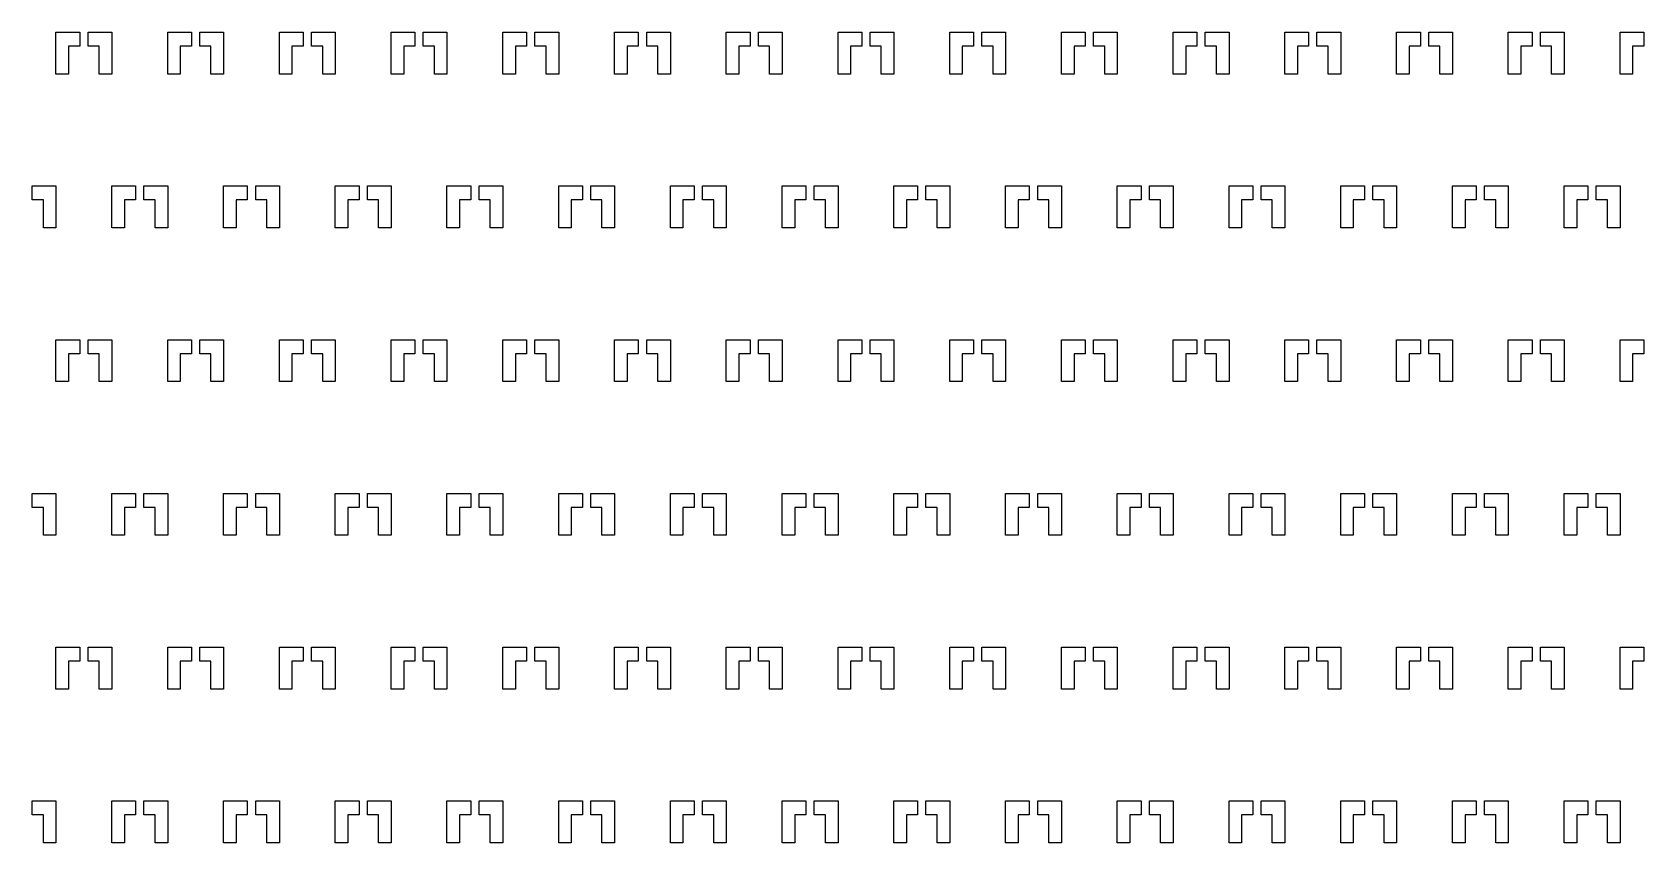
# Model space of a CAD drawing. Header units: millimetres. Extents: x 2102 to 86502, y 1818 to 64568.
# Drawn here: x 70055 to 70632, y 48628 to 48918 of the extents above; entities that cross this region are included whole.
import ezdxf

# ---------------------------------------------------------------- set-up
doc = ezdxf.new("R2010")
doc.units = ezdxf.units.MM
doc.layers.add('Layer-2', color=3, linetype='Continuous')

msp = doc.modelspace()

# ---------------------------------------------------------------- linework, layer by layer
at = {"layer": 'Layer-2'}
for p, q in [((70063.69, 48903.31), (70063.69, 48918.31)), ((70063.69, 48918.31), (70072.19, 48918.31)), ((70072.19, 48918.31), (70072.19, 48913.31)), ((70075.19, 48913.31), (70075.19, 48918.31)), ((70075.19, 48918.31), (70083.69, 48918.31)), ((70083.69, 48918.31), (70083.69, 48903.31)), ((70103.69, 48903.31), (70103.69, 48918.31)), ((70103.69, 48918.31), (70112.19, 48918.31)), ((70112.19, 48918.31), (70112.19, 48913.31)), ((70115.19, 48913.31), (70115.19, 48918.31)), ((70115.19, 48918.31), (70123.69, 48918.31)), ((70123.69, 48918.31), (70123.69, 48903.31)), ((70143.69, 48903.31), (70143.69, 48918.31)), ((70143.69, 48918.31), (70152.19, 48918.31)), ((70152.19, 48918.31), (70152.19, 48913.31)), ((70155.19, 48913.31), (70155.19, 48918.31)), ((70155.19, 48918.31), (70163.69, 48918.31)), ((70163.69, 48918.31), (70163.69, 48903.31)), ((70183.69, 48903.31), (70183.69, 48918.31)), ((70183.69, 48918.31), (70192.19, 48918.31)), ((70192.19, 48918.31), (70192.19, 48913.31)), ((70195.19, 48913.31), (70195.19, 48918.31)), ((70195.19, 48918.31), (70203.69, 48918.31)), ((70203.69, 48918.31), (70203.69, 48903.31)), ((70223.69, 48903.31), (70223.69, 48918.31)), ((70223.69, 48918.31), (70232.19, 48918.31)), ((70232.19, 48918.31), (70232.19, 48913.31)), ((70235.19, 48913.31), (70235.19, 48918.31)), ((70235.19, 48918.31), (70243.69, 48918.31)), ((70243.69, 48918.31), (70243.69, 48903.31)), ((70263.69, 48903.31), (70263.69, 48918.31)), ((70263.69, 48918.31), (70272.19, 48918.31)), ((70272.19, 48918.31), (70272.19, 48913.31)), ((70275.19, 48913.31), (70275.19, 48918.31)), ((70275.19, 48918.31), (70283.69, 48918.31)), ((70283.69, 48918.31), (70283.69, 48903.31)), ((70303.69, 48903.31), (70303.69, 48918.31)), ((70303.69, 48918.31), (70312.19, 48918.31)), ((70312.19, 48918.31), (70312.19, 48913.31)), ((70315.19, 48913.31), (70315.19, 48918.31)), ((70315.19, 48918.31), (70323.69, 48918.31)), ((70323.69, 48918.31), (70323.69, 48903.31)), ((70343.69, 48903.31), (70343.69, 48918.31)), ((70343.69, 48918.31), (70352.19, 48918.31)), ((70352.19, 48918.31), (70352.19, 48913.31)), ((70355.19, 48913.31), (70355.19, 48918.31)), ((70355.19, 48918.31), (70363.69, 48918.31)), ((70363.69, 48918.31), (70363.69, 48903.31)), ((70383.69, 48903.31), (70383.69, 48918.31)), ((70383.69, 48918.31), (70392.19, 48918.31)), ((70392.19, 48918.31), (70392.19, 48913.31)), ((70395.19, 48913.31), (70395.19, 48918.31)), ((70395.19, 48918.31), (70403.69, 48918.31)), ((70403.69, 48918.31), (70403.69, 48903.31)), ((70423.69, 48903.31), (70423.69, 48918.31)), ((70423.69, 48918.31), (70432.19, 48918.31)), ((70432.19, 48918.31), (70432.19, 48913.31)), ((70435.19, 48913.31), (70435.19, 48918.31)), ((70435.19, 48918.31), (70443.69, 48918.31)), ((70443.69, 48918.31), (70443.69, 48903.31)), ((70463.69, 48903.31), (70463.69, 48918.31)), ((70463.69, 48918.31), (70472.19, 48918.31)), ((70472.19, 48918.31), (70472.19, 48913.31)), ((70475.19, 48913.31), (70475.19, 48918.31)), ((70475.19, 48918.31), (70483.69, 48918.31)), ((70483.69, 48918.31), (70483.69, 48903.31)), ((70503.69, 48903.31), (70503.69, 48918.31)), ((70503.69, 48918.31), (70512.19, 48918.31)), ((70512.19, 48918.31), (70512.19, 48913.31)), ((70515.19, 48913.31), (70515.19, 48918.31)), ((70515.19, 48918.31), (70523.69, 48918.31)), ((70523.69, 48918.31), (70523.69, 48903.31)), ((70543.69, 48903.31), (70543.69, 48918.31)), ((70543.69, 48918.31), (70552.19, 48918.31)), ((70552.19, 48918.31), (70552.19, 48913.31)), ((70555.19, 48913.31), (70555.19, 48918.31)), ((70555.19, 48918.31), (70563.69, 48918.31)), ((70563.69, 48918.31), (70563.69, 48903.31)), ((70583.69, 48903.31), (70583.69, 48918.31)), ((70583.69, 48918.31), (70592.19, 48918.31)), ((70592.19, 48918.31), (70592.19, 48913.31)), ((70595.19, 48913.31), (70595.19, 48918.31)), ((70595.19, 48918.31), (70603.69, 48918.31)), ((70603.69, 48918.31), (70603.69, 48903.31)), ((70623.69, 48903.31), (70623.69, 48918.31)), ((70623.69, 48918.31), (70632.19, 48918.31)), ((70632.19, 48918.31), (70632.19, 48913.31)), ((70072.19, 48913.31), (70068.19, 48913.31)), ((70068.19, 48913.31), (70068.19, 48903.31)), ((70079.19, 48913.31), (70075.19, 48913.31)), ((70079.19, 48903.31), (70079.19, 48913.31)), ((70112.19, 48913.31), (70108.19, 48913.31)), ((70108.19, 48913.31), (70108.19, 48903.31)), ((70119.19, 48913.31), (70115.19, 48913.31)), ((70119.19, 48903.31), (70119.19, 48913.31)), ((70152.19, 48913.31), (70148.19, 48913.31)), ((70148.19, 48913.31), (70148.19, 48903.31)), ((70159.19, 48913.31), (70155.19, 48913.31)), ((70159.19, 48903.31), (70159.19, 48913.31)), ((70192.19, 48913.31), (70188.19, 48913.31)), ((70188.19, 48913.31), (70188.19, 48903.31)), ((70199.19, 48913.31), (70195.19, 48913.31)), ((70199.19, 48903.31), (70199.19, 48913.31)), ((70232.19, 48913.31), (70228.19, 48913.31)), ((70228.19, 48913.31), (70228.19, 48903.31)), ((70239.19, 48913.31), (70235.19, 48913.31)), ((70239.19, 48903.31), (70239.19, 48913.31)), ((70272.19, 48913.31), (70268.19, 48913.31)), ((70268.19, 48913.31), (70268.19, 48903.31)), ((70279.19, 48913.31), (70275.19, 48913.31)), ((70279.19, 48903.31), (70279.19, 48913.31)), ((70312.19, 48913.31), (70308.19, 48913.31)), ((70308.19, 48913.31), (70308.19, 48903.31)), ((70319.19, 48913.31), (70315.19, 48913.31)), ((70319.19, 48903.31), (70319.19, 48913.31)), ((70352.19, 48913.31), (70348.19, 48913.31)), ((70348.19, 48913.31), (70348.19, 48903.31)), ((70359.19, 48913.31), (70355.19, 48913.31)), ((70359.19, 48903.31), (70359.19, 48913.31)), ((70392.19, 48913.31), (70388.19, 48913.31)), ((70388.19, 48913.31), (70388.19, 48903.31)), ((70399.19, 48913.31), (70395.19, 48913.31)), ((70399.19, 48903.31), (70399.19, 48913.31)), ((70432.19, 48913.31), (70428.19, 48913.31)), ((70428.19, 48913.31), (70428.19, 48903.31)), ((70439.19, 48913.31), (70435.19, 48913.31)), ((70439.19, 48903.31), (70439.19, 48913.31)), ((70472.19, 48913.31), (70468.19, 48913.31)), ((70468.19, 48913.31), (70468.19, 48903.31)), ((70479.19, 48913.31), (70475.19, 48913.31)), ((70479.19, 48903.31), (70479.19, 48913.31)), ((70512.19, 48913.31), (70508.19, 48913.31)), ((70508.19, 48913.31), (70508.19, 48903.31)), ((70519.19, 48913.31), (70515.19, 48913.31)), ((70519.19, 48903.31), (70519.19, 48913.31)), ((70552.19, 48913.31), (70548.19, 48913.31)), ((70548.19, 48913.31), (70548.19, 48903.31)), ((70559.19, 48913.31), (70555.19, 48913.31)), ((70559.19, 48903.31), (70559.19, 48913.31)), ((70592.19, 48913.31), (70588.19, 48913.31)), ((70588.19, 48913.31), (70588.19, 48903.31)), ((70599.19, 48913.31), (70595.19, 48913.31)), ((70599.19, 48903.31), (70599.19, 48913.31)), ((70632.19, 48913.31), (70628.19, 48913.31)), ((70628.19, 48913.31), (70628.19, 48903.31)), ((70068.19, 48903.31), (70063.69, 48903.31)), ((70083.69, 48903.31), (70079.19, 48903.31)), ((70108.19, 48903.31), (70103.69, 48903.31)), ((70123.69, 48903.31), (70119.19, 48903.31)), ((70148.19, 48903.31), (70143.69, 48903.31)), ((70163.69, 48903.31), (70159.19, 48903.31)), ((70188.19, 48903.31), (70183.69, 48903.31)), ((70203.69, 48903.31), (70199.19, 48903.31)), ((70228.19, 48903.31), (70223.69, 48903.31)), ((70243.69, 48903.31), (70239.19, 48903.31)), ((70268.19, 48903.31), (70263.69, 48903.31)), ((70283.69, 48903.31), (70279.19, 48903.31)), ((70308.19, 48903.31), (70303.69, 48903.31)), ((70323.69, 48903.31), (70319.19, 48903.31)), ((70348.19, 48903.31), (70343.69, 48903.31)), ((70363.69, 48903.31), (70359.19, 48903.31)), ((70388.19, 48903.31), (70383.69, 48903.31)), ((70403.69, 48903.31), (70399.19, 48903.31)), ((70428.19, 48903.31), (70423.69, 48903.31)), ((70443.69, 48903.31), (70439.19, 48903.31)), ((70468.19, 48903.31), (70463.69, 48903.31)), ((70483.69, 48903.31), (70479.19, 48903.31)), ((70508.19, 48903.31), (70503.69, 48903.31)), ((70523.69, 48903.31), (70519.19, 48903.31)), ((70548.19, 48903.31), (70543.69, 48903.31)), ((70563.69, 48903.31), (70559.19, 48903.31)), ((70588.19, 48903.31), (70583.69, 48903.31)), ((70603.69, 48903.31), (70599.19, 48903.31)), ((70628.19, 48903.31), (70623.69, 48903.31)), ((70055.19, 48858.31), (70055.19, 48863.31)), ((70055.19, 48863.31), (70063.69, 48863.31)), ((70063.69, 48863.31), (70063.69, 48848.31)), ((70083.69, 48848.31), (70083.69, 48863.31)), ((70083.69, 48863.31), (70092.19, 48863.31)), ((70092.19, 48863.31), (70092.19, 48858.31)), ((70095.19, 48858.31), (70095.19, 48863.31)), ((70095.19, 48863.31), (70103.69, 48863.31)), ((70103.69, 48863.31), (70103.69, 48848.31)), ((70123.69, 48848.31), (70123.69, 48863.31)), ((70123.69, 48863.31), (70132.19, 48863.31)), ((70132.19, 48863.31), (70132.19, 48858.31)), ((70135.19, 48858.31), (70135.19, 48863.31)), ((70135.19, 48863.31), (70143.69, 48863.31)), ((70143.69, 48863.31), (70143.69, 48848.31)), ((70163.69, 48848.31), (70163.69, 48863.31)), ((70163.69, 48863.31), (70172.19, 48863.31)), ((70172.19, 48863.31), (70172.19, 48858.31)), ((70175.19, 48858.31), (70175.19, 48863.31)), ((70175.19, 48863.31), (70183.69, 48863.31)), ((70183.69, 48863.31), (70183.69, 48848.31)), ((70203.69, 48848.31), (70203.69, 48863.31)), ((70203.69, 48863.31), (70212.19, 48863.31)), ((70212.19, 48863.31), (70212.19, 48858.31)), ((70215.19, 48858.31), (70215.19, 48863.31)), ((70215.19, 48863.31), (70223.69, 48863.31)), ((70223.69, 48863.31), (70223.69, 48848.31)), ((70243.69, 48848.31), (70243.69, 48863.31)), ((70243.69, 48863.31), (70252.19, 48863.31)), ((70252.19, 48863.31), (70252.19, 48858.31)), ((70255.19, 48858.31), (70255.19, 48863.31)), ((70255.19, 48863.31), (70263.69, 48863.31)), ((70263.69, 48863.31), (70263.69, 48848.31)), ((70283.69, 48848.31), (70283.69, 48863.31)), ((70283.69, 48863.31), (70292.19, 48863.31)), ((70292.19, 48863.31), (70292.19, 48858.31)), ((70295.19, 48858.31), (70295.19, 48863.31)), ((70295.19, 48863.31), (70303.69, 48863.31)), ((70303.69, 48863.31), (70303.69, 48848.31)), ((70323.69, 48848.31), (70323.69, 48863.31)), ((70323.69, 48863.31), (70332.19, 48863.31)), ((70332.19, 48863.31), (70332.19, 48858.31)), ((70335.19, 48858.31), (70335.19, 48863.31)), ((70335.19, 48863.31), (70343.69, 48863.31)), ((70343.69, 48863.31), (70343.69, 48848.31)), ((70363.69, 48848.31), (70363.69, 48863.31)), ((70363.69, 48863.31), (70372.19, 48863.31)), ((70372.19, 48863.31), (70372.19, 48858.31)), ((70375.19, 48858.31), (70375.19, 48863.31)), ((70375.19, 48863.31), (70383.69, 48863.31)), ((70383.69, 48863.31), (70383.69, 48848.31)), ((70403.69, 48848.31), (70403.69, 48863.31)), ((70403.69, 48863.31), (70412.19, 48863.31)), ((70412.19, 48863.31), (70412.19, 48858.31)), ((70415.19, 48858.31), (70415.19, 48863.31)), ((70415.19, 48863.31), (70423.69, 48863.31)), ((70423.69, 48863.31), (70423.69, 48848.31)), ((70443.69, 48848.31), (70443.69, 48863.31)), ((70443.69, 48863.31), (70452.19, 48863.31)), ((70452.19, 48863.31), (70452.19, 48858.31)), ((70455.19, 48858.31), (70455.19, 48863.31)), ((70455.19, 48863.31), (70463.69, 48863.31)), ((70463.69, 48863.31), (70463.69, 48848.31)), ((70483.69, 48848.31), (70483.69, 48863.31)), ((70483.69, 48863.31), (70492.19, 48863.31)), ((70492.19, 48863.31), (70492.19, 48858.31)), ((70495.19, 48858.31), (70495.19, 48863.31)), ((70495.19, 48863.31), (70503.69, 48863.31)), ((70503.69, 48863.31), (70503.69, 48848.31)), ((70523.69, 48848.31), (70523.69, 48863.31)), ((70523.69, 48863.31), (70532.19, 48863.31)), ((70532.19, 48863.31), (70532.19, 48858.31)), ((70535.19, 48858.31), (70535.19, 48863.31)), ((70535.19, 48863.31), (70543.69, 48863.31)), ((70543.69, 48863.31), (70543.69, 48848.31)), ((70563.69, 48848.31), (70563.69, 48863.31)), ((70563.69, 48863.31), (70572.19, 48863.31)), ((70572.19, 48863.31), (70572.19, 48858.31)), ((70575.19, 48858.31), (70575.19, 48863.31)), ((70575.19, 48863.31), (70583.69, 48863.31)), ((70583.69, 48863.31), (70583.69, 48848.31)), ((70603.69, 48848.31), (70603.69, 48863.31)), ((70603.69, 48863.31), (70612.19, 48863.31)), ((70612.19, 48863.31), (70612.19, 48858.31)), ((70615.19, 48858.31), (70615.19, 48863.31)), ((70615.19, 48863.31), (70623.69, 48863.31)), ((70623.69, 48863.31), (70623.69, 48848.31)), ((70059.19, 48858.31), (70055.19, 48858.31)), ((70059.19, 48848.31), (70059.19, 48858.31)), ((70092.19, 48858.31), (70088.19, 48858.31)), ((70088.19, 48858.31), (70088.19, 48848.31)), ((70099.19, 48858.31), (70095.19, 48858.31)), ((70099.19, 48848.31), (70099.19, 48858.31)), ((70132.19, 48858.31), (70128.19, 48858.31)), ((70128.19, 48858.31), (70128.19, 48848.31)), ((70139.19, 48858.31), (70135.19, 48858.31)), ((70139.19, 48848.31), (70139.19, 48858.31)), ((70172.19, 48858.31), (70168.19, 48858.31)), ((70168.19, 48858.31), (70168.19, 48848.31)), ((70179.19, 48858.31), (70175.19, 48858.31)), ((70179.19, 48848.31), (70179.19, 48858.31)), ((70212.19, 48858.31), (70208.19, 48858.31)), ((70208.19, 48858.31), (70208.19, 48848.31)), ((70219.19, 48858.31), (70215.19, 48858.31)), ((70219.19, 48848.31), (70219.19, 48858.31)), ((70252.19, 48858.31), (70248.19, 48858.31)), ((70248.19, 48858.31), (70248.19, 48848.31)), ((70259.19, 48858.31), (70255.19, 48858.31)), ((70259.19, 48848.31), (70259.19, 48858.31)), ((70292.19, 48858.31), (70288.19, 48858.31)), ((70288.19, 48858.31), (70288.19, 48848.31)), ((70299.19, 48858.31), (70295.19, 48858.31)), ((70299.19, 48848.31), (70299.19, 48858.31)), ((70332.19, 48858.31), (70328.19, 48858.31)), ((70328.19, 48858.31), (70328.19, 48848.31)), ((70339.19, 48858.31), (70335.19, 48858.31)), ((70339.19, 48848.31), (70339.19, 48858.31)), ((70372.19, 48858.31), (70368.19, 48858.31)), ((70368.19, 48858.31), (70368.19, 48848.31)), ((70379.19, 48858.31), (70375.19, 48858.31)), ((70379.19, 48848.31), (70379.19, 48858.31)), ((70412.19, 48858.31), (70408.19, 48858.31)), ((70408.19, 48858.31), (70408.19, 48848.31)), ((70419.19, 48858.31), (70415.19, 48858.31)), ((70419.19, 48848.31), (70419.19, 48858.31)), ((70452.19, 48858.31), (70448.19, 48858.31)), ((70448.19, 48858.31), (70448.19, 48848.31)), ((70459.19, 48858.31), (70455.19, 48858.31)), ((70459.19, 48848.31), (70459.19, 48858.31)), ((70492.19, 48858.31), (70488.19, 48858.31)), ((70488.19, 48858.31), (70488.19, 48848.31)), ((70499.19, 48858.31), (70495.19, 48858.31)), ((70499.19, 48848.31), (70499.19, 48858.31)), ((70532.19, 48858.31), (70528.19, 48858.31)), ((70528.19, 48858.31), (70528.19, 48848.31)), ((70539.19, 48858.31), (70535.19, 48858.31)), ((70539.19, 48848.31), (70539.19, 48858.31)), ((70572.19, 48858.31), (70568.19, 48858.31)), ((70568.19, 48858.31), (70568.19, 48848.31)), ((70579.19, 48858.31), (70575.19, 48858.31)), ((70579.19, 48848.31), (70579.19, 48858.31)), ((70612.19, 48858.31), (70608.19, 48858.31)), ((70608.19, 48858.31), (70608.19, 48848.31)), ((70619.19, 48858.31), (70615.19, 48858.31)), ((70619.19, 48848.31), (70619.19, 48858.31)), ((70063.69, 48848.31), (70059.19, 48848.31)), ((70088.19, 48848.31), (70083.69, 48848.31)), ((70103.69, 48848.31), (70099.19, 48848.31)), ((70128.19, 48848.31), (70123.69, 48848.31)), ((70143.69, 48848.31), (70139.19, 48848.31)), ((70168.19, 48848.31), (70163.69, 48848.31)), ((70183.69, 48848.31), (70179.19, 48848.31)), ((70208.19, 48848.31), (70203.69, 48848.31)), ((70223.69, 48848.31), (70219.19, 48848.31)), ((70248.19, 48848.31), (70243.69, 48848.31)), ((70263.69, 48848.31), (70259.19, 48848.31)), ((70288.19, 48848.31), (70283.69, 48848.31)), ((70303.69, 48848.31), (70299.19, 48848.31)), ((70328.19, 48848.31), (70323.69, 48848.31)), ((70343.69, 48848.31), (70339.19, 48848.31)), ((70368.19, 48848.31), (70363.69, 48848.31)), ((70383.69, 48848.31), (70379.19, 48848.31)), ((70408.19, 48848.31), (70403.69, 48848.31)), ((70423.69, 48848.31), (70419.19, 48848.31)), ((70448.19, 48848.31), (70443.69, 48848.31)), ((70463.69, 48848.31), (70459.19, 48848.31)), ((70488.19, 48848.31), (70483.69, 48848.31)), ((70503.69, 48848.31), (70499.19, 48848.31)), ((70528.19, 48848.31), (70523.69, 48848.31)), ((70543.69, 48848.31), (70539.19, 48848.31)), ((70568.19, 48848.31), (70563.69, 48848.31)), ((70583.69, 48848.31), (70579.19, 48848.31)), ((70608.19, 48848.31), (70603.69, 48848.31)), ((70623.69, 48848.31), (70619.19, 48848.31)), ((70063.69, 48793.31), (70063.69, 48808.31)), ((70063.69, 48808.31), (70072.19, 48808.31)), ((70072.19, 48803.31), (70068.19, 48803.31)), ((70068.19, 48803.31), (70068.19, 48793.31)), ((70072.19, 48808.31), (70072.19, 48803.31)), ((70075.19, 48803.31), (70075.19, 48808.31)), ((70075.19, 48808.31), (70083.69, 48808.31)), ((70079.19, 48803.31), (70075.19, 48803.31)), ((70079.19, 48793.31), (70079.19, 48803.31)), ((70083.69, 48808.31), (70083.69, 48793.31)), ((70103.69, 48793.31), (70103.69, 48808.31)), ((70103.69, 48808.31), (70112.19, 48808.31)), ((70112.19, 48803.31), (70108.19, 48803.31)), ((70108.19, 48803.31), (70108.19, 48793.31)), ((70112.19, 48808.31), (70112.19, 48803.31)), ((70115.19, 48803.31), (70115.19, 48808.31)), ((70115.19, 48808.31), (70123.69, 48808.31)), ((70119.19, 48803.31), (70115.19, 48803.31)), ((70119.19, 48793.31), (70119.19, 48803.31)), ((70123.69, 48808.31), (70123.69, 48793.31)), ((70143.69, 48793.31), (70143.69, 48808.31)), ((70143.69, 48808.31), (70152.19, 48808.31)), ((70152.19, 48803.31), (70148.19, 48803.31)), ((70148.19, 48803.31), (70148.19, 48793.31)), ((70152.19, 48808.31), (70152.19, 48803.31)), ((70155.19, 48803.31), (70155.19, 48808.31)), ((70155.19, 48808.31), (70163.69, 48808.31)), ((70159.19, 48803.31), (70155.19, 48803.31)), ((70159.19, 48793.31), (70159.19, 48803.31)), ((70163.69, 48808.31), (70163.69, 48793.31)), ((70183.69, 48793.31), (70183.69, 48808.31)), ((70183.69, 48808.31), (70192.19, 48808.31)), ((70192.19, 48803.31), (70188.19, 48803.31)), ((70188.19, 48803.31), (70188.19, 48793.31)), ((70192.19, 48808.31), (70192.19, 48803.31)), ((70195.19, 48803.31), (70195.19, 48808.31)), ((70195.19, 48808.31), (70203.69, 48808.31)), ((70199.19, 48803.31), (70195.19, 48803.31)), ((70199.19, 48793.31), (70199.19, 48803.31)), ((70203.69, 48808.31), (70203.69, 48793.31)), ((70223.69, 48793.31), (70223.69, 48808.31)), ((70223.69, 48808.31), (70232.19, 48808.31)), ((70232.19, 48803.31), (70228.19, 48803.31)), ((70228.19, 48803.31), (70228.19, 48793.31)), ((70232.19, 48808.31), (70232.19, 48803.31)), ((70235.19, 48803.31), (70235.19, 48808.31)), ((70235.19, 48808.31), (70243.69, 48808.31)), ((70239.19, 48803.31), (70235.19, 48803.31)), ((70239.19, 48793.31), (70239.19, 48803.31)), ((70243.69, 48808.31), (70243.69, 48793.31)), ((70263.69, 48793.31), (70263.69, 48808.31)), ((70263.69, 48808.31), (70272.19, 48808.31)), ((70272.19, 48803.31), (70268.19, 48803.31)), ((70268.19, 48803.31), (70268.19, 48793.31)), ((70272.19, 48808.31), (70272.19, 48803.31)), ((70275.19, 48803.31), (70275.19, 48808.31)), ((70275.19, 48808.31), (70283.69, 48808.31)), ((70279.19, 48803.31), (70275.19, 48803.31)), ((70279.19, 48793.31), (70279.19, 48803.31)), ((70283.69, 48808.31), (70283.69, 48793.31)), ((70303.69, 48793.31), (70303.69, 48808.31)), ((70303.69, 48808.31), (70312.19, 48808.31)), ((70312.19, 48803.31), (70308.19, 48803.31)), ((70308.19, 48803.31), (70308.19, 48793.31)), ((70312.19, 48808.31), (70312.19, 48803.31)), ((70315.19, 48803.31), (70315.19, 48808.31)), ((70315.19, 48808.31), (70323.69, 48808.31)), ((70319.19, 48803.31), (70315.19, 48803.31)), ((70319.19, 48793.31), (70319.19, 48803.31)), ((70323.69, 48808.31), (70323.69, 48793.31)), ((70343.69, 48793.31), (70343.69, 48808.31)), ((70343.69, 48808.31), (70352.19, 48808.31)), ((70352.19, 48803.31), (70348.19, 48803.31)), ((70348.19, 48803.31), (70348.19, 48793.31)), ((70352.19, 48808.31), (70352.19, 48803.31)), ((70355.19, 48803.31), (70355.19, 48808.31)), ((70355.19, 48808.31), (70363.69, 48808.31)), ((70359.19, 48803.31), (70355.19, 48803.31)), ((70359.19, 48793.31), (70359.19, 48803.31)), ((70363.69, 48808.31), (70363.69, 48793.31)), ((70383.69, 48793.31), (70383.69, 48808.31)), ((70383.69, 48808.31), (70392.19, 48808.31)), ((70392.19, 48803.31), (70388.19, 48803.31)), ((70388.19, 48803.31), (70388.19, 48793.31)), ((70392.19, 48808.31), (70392.19, 48803.31)), ((70395.19, 48803.31), (70395.19, 48808.31)), ((70395.19, 48808.31), (70403.69, 48808.31)), ((70399.19, 48803.31), (70395.19, 48803.31)), ((70399.19, 48793.31), (70399.19, 48803.31)), ((70403.69, 48808.31), (70403.69, 48793.31)), ((70423.69, 48793.31), (70423.69, 48808.31)), ((70423.69, 48808.31), (70432.19, 48808.31)), ((70432.19, 48803.31), (70428.19, 48803.31)), ((70428.19, 48803.31), (70428.19, 48793.31)), ((70432.19, 48808.31), (70432.19, 48803.31)), ((70435.19, 48803.31), (70435.19, 48808.31)), ((70435.19, 48808.31), (70443.69, 48808.31)), ((70439.19, 48803.31), (70435.19, 48803.31)), ((70439.19, 48793.31), (70439.19, 48803.31)), ((70443.69, 48808.31), (70443.69, 48793.31)), ((70463.69, 48793.31), (70463.69, 48808.31)), ((70463.69, 48808.31), (70472.19, 48808.31)), ((70472.19, 48803.31), (70468.19, 48803.31)), ((70468.19, 48803.31), (70468.19, 48793.31)), ((70472.19, 48808.31), (70472.19, 48803.31)), ((70475.19, 48803.31), (70475.19, 48808.31)), ((70475.19, 48808.31), (70483.69, 48808.31)), ((70479.19, 48803.31), (70475.19, 48803.31)), ((70479.19, 48793.31), (70479.19, 48803.31)), ((70483.69, 48808.31), (70483.69, 48793.31)), ((70503.69, 48793.31), (70503.69, 48808.31)), ((70503.69, 48808.31), (70512.19, 48808.31)), ((70512.19, 48803.31), (70508.19, 48803.31)), ((70508.19, 48803.31), (70508.19, 48793.31)), ((70512.19, 48808.31), (70512.19, 48803.31)), ((70515.19, 48803.31), (70515.19, 48808.31)), ((70515.19, 48808.31), (70523.69, 48808.31)), ((70519.19, 48803.31), (70515.19, 48803.31)), ((70519.19, 48793.31), (70519.19, 48803.31)), ((70523.69, 48808.31), (70523.69, 48793.31)), ((70543.69, 48793.31), (70543.69, 48808.31)), ((70543.69, 48808.31), (70552.19, 48808.31)), ((70552.19, 48803.31), (70548.19, 48803.31)), ((70548.19, 48803.31), (70548.19, 48793.31)), ((70552.19, 48808.31), (70552.19, 48803.31)), ((70555.19, 48803.31), (70555.19, 48808.31)), ((70555.19, 48808.31), (70563.69, 48808.31)), ((70559.19, 48803.31), (70555.19, 48803.31)), ((70559.19, 48793.31), (70559.19, 48803.31)), ((70563.69, 48808.31), (70563.69, 48793.31)), ((70583.69, 48793.31), (70583.69, 48808.31)), ((70583.69, 48808.31), (70592.19, 48808.31)), ((70592.19, 48803.31), (70588.19, 48803.31)), ((70588.19, 48803.31), (70588.19, 48793.31)), ((70592.19, 48808.31), (70592.19, 48803.31)), ((70595.19, 48803.31), (70595.19, 48808.31)), ((70595.19, 48808.31), (70603.69, 48808.31)), ((70599.19, 48803.31), (70595.19, 48803.31)), ((70599.19, 48793.31), (70599.19, 48803.31)), ((70603.69, 48808.31), (70603.69, 48793.31)), ((70623.69, 48793.31), (70623.69, 48808.31)), ((70623.69, 48808.31), (70632.19, 48808.31)), ((70632.19, 48803.31), (70628.19, 48803.31)), ((70628.19, 48803.31), (70628.19, 48793.31)), ((70632.19, 48808.31), (70632.19, 48803.31)), ((70068.19, 48793.31), (70063.69, 48793.31)), ((70083.69, 48793.31), (70079.19, 48793.31)), ((70108.19, 48793.31), (70103.69, 48793.31)), ((70123.69, 48793.31), (70119.19, 48793.31)), ((70148.19, 48793.31), (70143.69, 48793.31)), ((70163.69, 48793.31), (70159.19, 48793.31)), ((70188.19, 48793.31), (70183.69, 48793.31)), ((70203.69, 48793.31), (70199.19, 48793.31)), ((70228.19, 48793.31), (70223.69, 48793.31)), ((70243.69, 48793.31), (70239.19, 48793.31)), ((70268.19, 48793.31), (70263.69, 48793.31)), ((70283.69, 48793.31), (70279.19, 48793.31)), ((70308.19, 48793.31), (70303.69, 48793.31)), ((70323.69, 48793.31), (70319.19, 48793.31)), ((70348.19, 48793.31), (70343.69, 48793.31)), ((70363.69, 48793.31), (70359.19, 48793.31)), ((70388.19, 48793.31), (70383.69, 48793.31)), ((70403.69, 48793.31), (70399.19, 48793.31)), ((70428.19, 48793.31), (70423.69, 48793.31)), ((70443.69, 48793.31), (70439.19, 48793.31)), ((70468.19, 48793.31), (70463.69, 48793.31)), ((70483.69, 48793.31), (70479.19, 48793.31)), ((70508.19, 48793.31), (70503.69, 48793.31)), ((70523.69, 48793.31), (70519.19, 48793.31)), ((70548.19, 48793.31), (70543.69, 48793.31)), ((70563.69, 48793.31), (70559.19, 48793.31)), ((70588.19, 48793.31), (70583.69, 48793.31)), ((70603.69, 48793.31), (70599.19, 48793.31)), ((70628.19, 48793.31), (70623.69, 48793.31)), ((70055.19, 48748.31), (70055.19, 48753.31)), ((70055.19, 48753.31), (70063.69, 48753.31)), ((70063.69, 48753.31), (70063.69, 48738.31)), ((70083.69, 48738.31), (70083.69, 48753.31)), ((70083.69, 48753.31), (70092.19, 48753.31)), ((70092.19, 48753.31), (70092.19, 48748.31)), ((70095.19, 48748.31), (70095.19, 48753.31)), ((70095.19, 48753.31), (70103.69, 48753.31)), ((70103.69, 48753.31), (70103.69, 48738.31)), ((70123.69, 48738.31), (70123.69, 48753.31)), ((70123.69, 48753.31), (70132.19, 48753.31)), ((70132.19, 48753.31), (70132.19, 48748.31)), ((70135.19, 48748.31), (70135.19, 48753.31)), ((70135.19, 48753.31), (70143.69, 48753.31)), ((70143.69, 48753.31), (70143.69, 48738.31)), ((70163.69, 48738.31), (70163.69, 48753.31)), ((70163.69, 48753.31), (70172.19, 48753.31)), ((70172.19, 48753.31), (70172.19, 48748.31)), ((70175.19, 48748.31), (70175.19, 48753.31)), ((70175.19, 48753.31), (70183.69, 48753.31)), ((70183.69, 48753.31), (70183.69, 48738.31)), ((70203.69, 48738.31), (70203.69, 48753.31)), ((70203.69, 48753.31), (70212.19, 48753.31)), ((70212.19, 48753.31), (70212.19, 48748.31)), ((70215.19, 48748.31), (70215.19, 48753.31)), ((70215.19, 48753.31), (70223.69, 48753.31)), ((70223.69, 48753.31), (70223.69, 48738.31)), ((70243.69, 48738.31), (70243.69, 48753.31)), ((70243.69, 48753.31), (70252.19, 48753.31)), ((70252.19, 48753.31), (70252.19, 48748.31)), ((70255.19, 48748.31), (70255.19, 48753.31)), ((70255.19, 48753.31), (70263.69, 48753.31)), ((70263.69, 48753.31), (70263.69, 48738.31)), ((70283.69, 48738.31), (70283.69, 48753.31)), ((70283.69, 48753.31), (70292.19, 48753.31)), ((70292.19, 48753.31), (70292.19, 48748.31)), ((70295.19, 48748.31), (70295.19, 48753.31)), ((70295.19, 48753.31), (70303.69, 48753.31)), ((70303.69, 48753.31), (70303.69, 48738.31)), ((70323.69, 48738.31), (70323.69, 48753.31)), ((70323.69, 48753.31), (70332.19, 48753.31)), ((70332.19, 48753.31), (70332.19, 48748.31)), ((70335.19, 48748.31), (70335.19, 48753.31)), ((70335.19, 48753.31), (70343.69, 48753.31)), ((70343.69, 48753.31), (70343.69, 48738.31)), ((70363.69, 48738.31), (70363.69, 48753.31)), ((70363.69, 48753.31), (70372.19, 48753.31)), ((70372.19, 48753.31), (70372.19, 48748.31)), ((70375.19, 48748.31), (70375.19, 48753.31)), ((70375.19, 48753.31), (70383.69, 48753.31)), ((70383.69, 48753.31), (70383.69, 48738.31)), ((70403.69, 48738.31), (70403.69, 48753.31)), ((70403.69, 48753.31), (70412.19, 48753.31)), ((70412.19, 48753.31), (70412.19, 48748.31)), ((70415.19, 48748.31), (70415.19, 48753.31)), ((70415.19, 48753.31), (70423.69, 48753.31)), ((70423.69, 48753.31), (70423.69, 48738.31)), ((70443.69, 48738.31), (70443.69, 48753.31)), ((70443.69, 48753.31), (70452.19, 48753.31)), ((70452.19, 48753.31), (70452.19, 48748.31)), ((70455.19, 48748.31), (70455.19, 48753.31)), ((70455.19, 48753.31), (70463.69, 48753.31)), ((70463.69, 48753.31), (70463.69, 48738.31)), ((70483.69, 48738.31), (70483.69, 48753.31)), ((70483.69, 48753.31), (70492.19, 48753.31)), ((70492.19, 48753.31), (70492.19, 48748.31)), ((70495.19, 48748.31), (70495.19, 48753.31)), ((70495.19, 48753.31), (70503.69, 48753.31)), ((70503.69, 48753.31), (70503.69, 48738.31)), ((70523.69, 48738.31), (70523.69, 48753.31)), ((70523.69, 48753.31), (70532.19, 48753.31)), ((70532.19, 48753.31), (70532.19, 48748.31)), ((70535.19, 48748.31), (70535.19, 48753.31)), ((70535.19, 48753.31), (70543.69, 48753.31)), ((70543.69, 48753.31), (70543.69, 48738.31)), ((70563.69, 48738.31), (70563.69, 48753.31)), ((70563.69, 48753.31), (70572.19, 48753.31)), ((70572.19, 48753.31), (70572.19, 48748.31)), ((70575.19, 48748.31), (70575.19, 48753.31)), ((70575.19, 48753.31), (70583.69, 48753.31)), ((70583.69, 48753.31), (70583.69, 48738.31)), ((70603.69, 48738.31), (70603.69, 48753.31)), ((70603.69, 48753.31), (70612.19, 48753.31)), ((70612.19, 48753.31), (70612.19, 48748.31)), ((70615.19, 48748.31), (70615.19, 48753.31)), ((70615.19, 48753.31), (70623.69, 48753.31)), ((70623.69, 48753.31), (70623.69, 48738.31)), ((70059.19, 48748.31), (70055.19, 48748.31)), ((70059.19, 48738.31), (70059.19, 48748.31)), ((70092.19, 48748.31), (70088.19, 48748.31)), ((70088.19, 48748.31), (70088.19, 48738.31)), ((70099.19, 48748.31), (70095.19, 48748.31)), ((70099.19, 48738.31), (70099.19, 48748.31)), ((70132.19, 48748.31), (70128.19, 48748.31)), ((70128.19, 48748.31), (70128.19, 48738.31)), ((70139.19, 48748.31), (70135.19, 48748.31)), ((70139.19, 48738.31), (70139.19, 48748.31)), ((70172.19, 48748.31), (70168.19, 48748.31)), ((70168.19, 48748.31), (70168.19, 48738.31)), ((70179.19, 48748.31), (70175.19, 48748.31)), ((70179.19, 48738.31), (70179.19, 48748.31)), ((70212.19, 48748.31), (70208.19, 48748.31)), ((70208.19, 48748.31), (70208.19, 48738.31)), ((70219.19, 48748.31), (70215.19, 48748.31)), ((70219.19, 48738.31), (70219.19, 48748.31)), ((70252.19, 48748.31), (70248.19, 48748.31)), ((70248.19, 48748.31), (70248.19, 48738.31)), ((70259.19, 48748.31), (70255.19, 48748.31)), ((70259.19, 48738.31), (70259.19, 48748.31)), ((70292.19, 48748.31), (70288.19, 48748.31)), ((70288.19, 48748.31), (70288.19, 48738.31)), ((70299.19, 48748.31), (70295.19, 48748.31)), ((70299.19, 48738.31), (70299.19, 48748.31)), ((70332.19, 48748.31), (70328.19, 48748.31)), ((70328.19, 48748.31), (70328.19, 48738.31)), ((70339.19, 48748.31), (70335.19, 48748.31)), ((70339.19, 48738.31), (70339.19, 48748.31)), ((70372.19, 48748.31), (70368.19, 48748.31)), ((70368.19, 48748.31), (70368.19, 48738.31)), ((70379.19, 48748.31), (70375.19, 48748.31)), ((70379.19, 48738.31), (70379.19, 48748.31)), ((70412.19, 48748.31), (70408.19, 48748.31)), ((70408.19, 48748.31), (70408.19, 48738.31)), ((70419.19, 48748.31), (70415.19, 48748.31)), ((70419.19, 48738.31), (70419.19, 48748.31)), ((70452.19, 48748.31), (70448.19, 48748.31)), ((70448.19, 48748.31), (70448.19, 48738.31)), ((70459.19, 48748.31), (70455.19, 48748.31)), ((70459.19, 48738.31), (70459.19, 48748.31)), ((70492.19, 48748.31), (70488.19, 48748.31)), ((70488.19, 48748.31), (70488.19, 48738.31)), ((70499.19, 48748.31), (70495.19, 48748.31)), ((70499.19, 48738.31), (70499.19, 48748.31)), ((70532.19, 48748.31), (70528.19, 48748.31)), ((70528.19, 48748.31), (70528.19, 48738.31)), ((70539.19, 48748.31), (70535.19, 48748.31)), ((70539.19, 48738.31), (70539.19, 48748.31)), ((70572.19, 48748.31), (70568.19, 48748.31)), ((70568.19, 48748.31), (70568.19, 48738.31)), ((70579.19, 48748.31), (70575.19, 48748.31)), ((70579.19, 48738.31), (70579.19, 48748.31)), ((70612.19, 48748.31), (70608.19, 48748.31)), ((70608.19, 48748.31), (70608.19, 48738.31)), ((70619.19, 48748.31), (70615.19, 48748.31)), ((70619.19, 48738.31), (70619.19, 48748.31)), ((70063.69, 48738.31), (70059.19, 48738.31)), ((70088.19, 48738.31), (70083.69, 48738.31)), ((70103.69, 48738.31), (70099.19, 48738.31)), ((70128.19, 48738.31), (70123.69, 48738.31)), ((70143.69, 48738.31), (70139.19, 48738.31)), ((70168.19, 48738.31), (70163.69, 48738.31)), ((70183.69, 48738.31), (70179.19, 48738.31)), ((70208.19, 48738.31), (70203.69, 48738.31)), ((70223.69, 48738.31), (70219.19, 48738.31)), ((70248.19, 48738.31), (70243.69, 48738.31)), ((70263.69, 48738.31), (70259.19, 48738.31)), ((70288.19, 48738.31), (70283.69, 48738.31)), ((70303.69, 48738.31), (70299.19, 48738.31)), ((70328.19, 48738.31), (70323.69, 48738.31)), ((70343.69, 48738.31), (70339.19, 48738.31)), ((70368.19, 48738.31), (70363.69, 48738.31)), ((70383.69, 48738.31), (70379.19, 48738.31)), ((70408.19, 48738.31), (70403.69, 48738.31)), ((70423.69, 48738.31), (70419.19, 48738.31)), ((70448.19, 48738.31), (70443.69, 48738.31)), ((70463.69, 48738.31), (70459.19, 48738.31)), ((70488.19, 48738.31), (70483.69, 48738.31)), ((70503.69, 48738.31), (70499.19, 48738.31)), ((70528.19, 48738.31), (70523.69, 48738.31)), ((70543.69, 48738.31), (70539.19, 48738.31)), ((70568.19, 48738.31), (70563.69, 48738.31)), ((70583.69, 48738.31), (70579.19, 48738.31)), ((70608.19, 48738.31), (70603.69, 48738.31)), ((70623.69, 48738.31), (70619.19, 48738.31)), ((70063.69, 48683.31), (70063.69, 48698.31)), ((70063.69, 48698.31), (70072.19, 48698.31)), ((70072.19, 48693.31), (70068.19, 48693.31)), ((70068.19, 48693.31), (70068.19, 48683.31)), ((70072.19, 48698.31), (70072.19, 48693.31)), ((70075.19, 48693.31), (70075.19, 48698.31)), ((70075.19, 48698.31), (70083.69, 48698.31)), ((70079.19, 48693.31), (70075.19, 48693.31)), ((70079.19, 48683.31), (70079.19, 48693.31)), ((70083.69, 48698.31), (70083.69, 48683.31)), ((70103.69, 48683.31), (70103.69, 48698.31)), ((70103.69, 48698.31), (70112.19, 48698.31)), ((70112.19, 48693.31), (70108.19, 48693.31)), ((70108.19, 48693.31), (70108.19, 48683.31)), ((70112.19, 48698.31), (70112.19, 48693.31)), ((70115.19, 48693.31), (70115.19, 48698.31)), ((70115.19, 48698.31), (70123.69, 48698.31)), ((70119.19, 48693.31), (70115.19, 48693.31)), ((70119.19, 48683.31), (70119.19, 48693.31)), ((70123.69, 48698.31), (70123.69, 48683.31)), ((70143.69, 48683.31), (70143.69, 48698.31)), ((70143.69, 48698.31), (70152.19, 48698.31)), ((70152.19, 48693.31), (70148.19, 48693.31)), ((70148.19, 48693.31), (70148.19, 48683.31)), ((70152.19, 48698.31), (70152.19, 48693.31)), ((70155.19, 48693.31), (70155.19, 48698.31)), ((70155.19, 48698.31), (70163.69, 48698.31)), ((70159.19, 48693.31), (70155.19, 48693.31)), ((70159.19, 48683.31), (70159.19, 48693.31)), ((70163.69, 48698.31), (70163.69, 48683.31)), ((70183.69, 48683.31), (70183.69, 48698.31)), ((70183.69, 48698.31), (70192.19, 48698.31)), ((70192.19, 48693.31), (70188.19, 48693.31)), ((70188.19, 48693.31), (70188.19, 48683.31)), ((70192.19, 48698.31), (70192.19, 48693.31)), ((70195.19, 48693.31), (70195.19, 48698.31)), ((70195.19, 48698.31), (70203.69, 48698.31)), ((70199.19, 48693.31), (70195.19, 48693.31)), ((70199.19, 48683.31), (70199.19, 48693.31)), ((70203.69, 48698.31), (70203.69, 48683.31)), ((70223.69, 48683.31), (70223.69, 48698.31)), ((70223.69, 48698.31), (70232.19, 48698.31)), ((70232.19, 48693.31), (70228.19, 48693.31)), ((70228.19, 48693.31), (70228.19, 48683.31)), ((70232.19, 48698.31), (70232.19, 48693.31)), ((70235.19, 48693.31), (70235.19, 48698.31)), ((70235.19, 48698.31), (70243.69, 48698.31)), ((70239.19, 48693.31), (70235.19, 48693.31)), ((70239.19, 48683.31), (70239.19, 48693.31)), ((70243.69, 48698.31), (70243.69, 48683.31)), ((70263.69, 48683.31), (70263.69, 48698.31)), ((70263.69, 48698.31), (70272.19, 48698.31)), ((70272.19, 48693.31), (70268.19, 48693.31)), ((70268.19, 48693.31), (70268.19, 48683.31)), ((70272.19, 48698.31), (70272.19, 48693.31)), ((70275.19, 48693.31), (70275.19, 48698.31)), ((70275.19, 48698.31), (70283.69, 48698.31)), ((70279.19, 48693.31), (70275.19, 48693.31)), ((70279.19, 48683.31), (70279.19, 48693.31)), ((70283.69, 48698.31), (70283.69, 48683.31)), ((70303.69, 48683.31), (70303.69, 48698.31)), ((70303.69, 48698.31), (70312.19, 48698.31)), ((70312.19, 48693.31), (70308.19, 48693.31)), ((70308.19, 48693.31), (70308.19, 48683.31)), ((70312.19, 48698.31), (70312.19, 48693.31)), ((70315.19, 48693.31), (70315.19, 48698.31)), ((70315.19, 48698.31), (70323.69, 48698.31)), ((70319.19, 48693.31), (70315.19, 48693.31)), ((70319.19, 48683.31), (70319.19, 48693.31)), ((70323.69, 48698.31), (70323.69, 48683.31)), ((70343.69, 48683.31), (70343.69, 48698.31)), ((70343.69, 48698.31), (70352.19, 48698.31)), ((70352.19, 48693.31), (70348.19, 48693.31)), ((70348.19, 48693.31), (70348.19, 48683.31)), ((70352.19, 48698.31), (70352.19, 48693.31)), ((70355.19, 48693.31), (70355.19, 48698.31)), ((70355.19, 48698.31), (70363.69, 48698.31)), ((70359.19, 48693.31), (70355.19, 48693.31)), ((70359.19, 48683.31), (70359.19, 48693.31)), ((70363.69, 48698.31), (70363.69, 48683.31)), ((70383.69, 48683.31), (70383.69, 48698.31)), ((70383.69, 48698.31), (70392.19, 48698.31)), ((70392.19, 48693.31), (70388.19, 48693.31)), ((70388.19, 48693.31), (70388.19, 48683.31)), ((70392.19, 48698.31), (70392.19, 48693.31)), ((70395.19, 48693.31), (70395.19, 48698.31)), ((70395.19, 48698.31), (70403.69, 48698.31)), ((70399.19, 48693.31), (70395.19, 48693.31)), ((70399.19, 48683.31), (70399.19, 48693.31)), ((70403.69, 48698.31), (70403.69, 48683.31)), ((70423.69, 48683.31), (70423.69, 48698.31)), ((70423.69, 48698.31), (70432.19, 48698.31)), ((70432.19, 48693.31), (70428.19, 48693.31)), ((70428.19, 48693.31), (70428.19, 48683.31)), ((70432.19, 48698.31), (70432.19, 48693.31)), ((70435.19, 48693.31), (70435.19, 48698.31)), ((70435.19, 48698.31), (70443.69, 48698.31)), ((70439.19, 48693.31), (70435.19, 48693.31)), ((70439.19, 48683.31), (70439.19, 48693.31)), ((70443.69, 48698.31), (70443.69, 48683.31)), ((70463.69, 48683.31), (70463.69, 48698.31)), ((70463.69, 48698.31), (70472.19, 48698.31)), ((70472.19, 48693.31), (70468.19, 48693.31)), ((70468.19, 48693.31), (70468.19, 48683.31)), ((70472.19, 48698.31), (70472.19, 48693.31)), ((70475.19, 48693.31), (70475.19, 48698.31)), ((70475.19, 48698.31), (70483.69, 48698.31)), ((70479.19, 48693.31), (70475.19, 48693.31)), ((70479.19, 48683.31), (70479.19, 48693.31)), ((70483.69, 48698.31), (70483.69, 48683.31)), ((70503.69, 48683.31), (70503.69, 48698.31)), ((70503.69, 48698.31), (70512.19, 48698.31)), ((70512.19, 48693.31), (70508.19, 48693.31)), ((70508.19, 48693.31), (70508.19, 48683.31)), ((70512.19, 48698.31), (70512.19, 48693.31)), ((70515.19, 48693.31), (70515.19, 48698.31)), ((70515.19, 48698.31), (70523.69, 48698.31)), ((70519.19, 48693.31), (70515.19, 48693.31)), ((70519.19, 48683.31), (70519.19, 48693.31)), ((70523.69, 48698.31), (70523.69, 48683.31)), ((70543.69, 48683.31), (70543.69, 48698.31)), ((70543.69, 48698.31), (70552.19, 48698.31)), ((70552.19, 48693.31), (70548.19, 48693.31)), ((70548.19, 48693.31), (70548.19, 48683.31)), ((70552.19, 48698.31), (70552.19, 48693.31)), ((70555.19, 48693.31), (70555.19, 48698.31)), ((70555.19, 48698.31), (70563.69, 48698.31)), ((70559.19, 48693.31), (70555.19, 48693.31)), ((70559.19, 48683.31), (70559.19, 48693.31)), ((70563.69, 48698.31), (70563.69, 48683.31)), ((70583.69, 48683.31), (70583.69, 48698.31)), ((70583.69, 48698.31), (70592.19, 48698.31)), ((70592.19, 48693.31), (70588.19, 48693.31)), ((70588.19, 48693.31), (70588.19, 48683.31)), ((70592.19, 48698.31), (70592.19, 48693.31)), ((70595.19, 48693.31), (70595.19, 48698.31)), ((70595.19, 48698.31), (70603.69, 48698.31)), ((70599.19, 48693.31), (70595.19, 48693.31)), ((70599.19, 48683.31), (70599.19, 48693.31)), ((70603.69, 48698.31), (70603.69, 48683.31)), ((70623.69, 48683.31), (70623.69, 48698.31)), ((70623.69, 48698.31), (70632.19, 48698.31)), ((70632.19, 48693.31), (70628.19, 48693.31)), ((70628.19, 48693.31), (70628.19, 48683.31)), ((70632.19, 48698.31), (70632.19, 48693.31)), ((70068.19, 48683.31), (70063.69, 48683.31)), ((70083.69, 48683.31), (70079.19, 48683.31)), ((70108.19, 48683.31), (70103.69, 48683.31)), ((70123.69, 48683.31), (70119.19, 48683.31)), ((70148.19, 48683.31), (70143.69, 48683.31)), ((70163.69, 48683.31), (70159.19, 48683.31)), ((70188.19, 48683.31), (70183.69, 48683.31)), ((70203.69, 48683.31), (70199.19, 48683.31)), ((70228.19, 48683.31), (70223.69, 48683.31)), ((70243.69, 48683.31), (70239.19, 48683.31)), ((70268.19, 48683.31), (70263.69, 48683.31)), ((70283.69, 48683.31), (70279.19, 48683.31)), ((70308.19, 48683.31), (70303.69, 48683.31)), ((70323.69, 48683.31), (70319.19, 48683.31)), ((70348.19, 48683.31), (70343.69, 48683.31)), ((70363.69, 48683.31), (70359.19, 48683.31)), ((70388.19, 48683.31), (70383.69, 48683.31)), ((70403.69, 48683.31), (70399.19, 48683.31)), ((70428.19, 48683.31), (70423.69, 48683.31)), ((70443.69, 48683.31), (70439.19, 48683.31)), ((70468.19, 48683.31), (70463.69, 48683.31)), ((70483.69, 48683.31), (70479.19, 48683.31)), ((70508.19, 48683.31), (70503.69, 48683.31)), ((70523.69, 48683.31), (70519.19, 48683.31)), ((70548.19, 48683.31), (70543.69, 48683.31)), ((70563.69, 48683.31), (70559.19, 48683.31)), ((70588.19, 48683.31), (70583.69, 48683.31)), ((70603.69, 48683.31), (70599.19, 48683.31)), ((70628.19, 48683.31), (70623.69, 48683.31)), ((70055.19, 48638.31), (70055.19, 48643.31)), ((70055.19, 48643.31), (70063.69, 48643.31)), ((70063.69, 48643.31), (70063.69, 48628.31)), ((70083.69, 48628.31), (70083.69, 48643.31)), ((70083.69, 48643.31), (70092.19, 48643.31)), ((70092.19, 48643.31), (70092.19, 48638.31)), ((70095.19, 48638.31), (70095.19, 48643.31)), ((70095.19, 48643.31), (70103.69, 48643.31)), ((70103.69, 48643.31), (70103.69, 48628.31)), ((70123.69, 48628.31), (70123.69, 48643.31)), ((70123.69, 48643.31), (70132.19, 48643.31)), ((70132.19, 48643.31), (70132.19, 48638.31)), ((70135.19, 48638.31), (70135.19, 48643.31)), ((70135.19, 48643.31), (70143.69, 48643.31)), ((70143.69, 48643.31), (70143.69, 48628.31)), ((70163.69, 48628.31), (70163.69, 48643.31)), ((70163.69, 48643.31), (70172.19, 48643.31)), ((70172.19, 48643.31), (70172.19, 48638.31)), ((70175.19, 48638.31), (70175.19, 48643.31)), ((70175.19, 48643.31), (70183.69, 48643.31)), ((70183.69, 48643.31), (70183.69, 48628.31)), ((70203.69, 48628.31), (70203.69, 48643.31)), ((70203.69, 48643.31), (70212.19, 48643.31)), ((70212.19, 48643.31), (70212.19, 48638.31)), ((70215.19, 48638.31), (70215.19, 48643.31)), ((70215.19, 48643.31), (70223.69, 48643.31)), ((70223.69, 48643.31), (70223.69, 48628.31)), ((70243.69, 48628.31), (70243.69, 48643.31)), ((70243.69, 48643.31), (70252.19, 48643.31)), ((70252.19, 48643.31), (70252.19, 48638.31)), ((70255.19, 48638.31), (70255.19, 48643.31)), ((70255.19, 48643.31), (70263.69, 48643.31)), ((70263.69, 48643.31), (70263.69, 48628.31)), ((70283.69, 48628.31), (70283.69, 48643.31)), ((70283.69, 48643.31), (70292.19, 48643.31)), ((70292.19, 48643.31), (70292.19, 48638.31)), ((70295.19, 48638.31), (70295.19, 48643.31)), ((70295.19, 48643.31), (70303.69, 48643.31)), ((70303.69, 48643.31), (70303.69, 48628.31)), ((70323.69, 48628.31), (70323.69, 48643.31)), ((70323.69, 48643.31), (70332.19, 48643.31)), ((70332.19, 48643.31), (70332.19, 48638.31)), ((70335.19, 48638.31), (70335.19, 48643.31)), ((70335.19, 48643.31), (70343.69, 48643.31)), ((70343.69, 48643.31), (70343.69, 48628.31)), ((70363.69, 48628.31), (70363.69, 48643.31)), ((70363.69, 48643.31), (70372.19, 48643.31)), ((70372.19, 48643.31), (70372.19, 48638.31)), ((70375.19, 48638.31), (70375.19, 48643.31)), ((70375.19, 48643.31), (70383.69, 48643.31)), ((70383.69, 48643.31), (70383.69, 48628.31)), ((70403.69, 48628.31), (70403.69, 48643.31)), ((70403.69, 48643.31), (70412.19, 48643.31)), ((70412.19, 48643.31), (70412.19, 48638.31)), ((70415.19, 48638.31), (70415.19, 48643.31)), ((70415.19, 48643.31), (70423.69, 48643.31)), ((70423.69, 48643.31), (70423.69, 48628.31)), ((70443.69, 48628.31), (70443.69, 48643.31)), ((70443.69, 48643.31), (70452.19, 48643.31)), ((70452.19, 48643.31), (70452.19, 48638.31)), ((70455.19, 48638.31), (70455.19, 48643.31)), ((70455.19, 48643.31), (70463.69, 48643.31)), ((70463.69, 48643.31), (70463.69, 48628.31)), ((70483.69, 48628.31), (70483.69, 48643.31)), ((70483.69, 48643.31), (70492.19, 48643.31)), ((70492.19, 48643.31), (70492.19, 48638.31)), ((70495.19, 48638.31), (70495.19, 48643.31)), ((70495.19, 48643.31), (70503.69, 48643.31)), ((70503.69, 48643.31), (70503.69, 48628.31)), ((70523.69, 48628.31), (70523.69, 48643.31)), ((70523.69, 48643.31), (70532.19, 48643.31)), ((70532.19, 48643.31), (70532.19, 48638.31)), ((70535.19, 48638.31), (70535.19, 48643.31)), ((70535.19, 48643.31), (70543.69, 48643.31)), ((70543.69, 48643.31), (70543.69, 48628.31)), ((70563.69, 48628.31), (70563.69, 48643.31)), ((70563.69, 48643.31), (70572.19, 48643.31)), ((70572.19, 48643.31), (70572.19, 48638.31)), ((70575.19, 48638.31), (70575.19, 48643.31)), ((70575.19, 48643.31), (70583.69, 48643.31)), ((70583.69, 48643.31), (70583.69, 48628.31)), ((70603.69, 48628.31), (70603.69, 48643.31)), ((70603.69, 48643.31), (70612.19, 48643.31)), ((70612.19, 48643.31), (70612.19, 48638.31)), ((70615.19, 48638.31), (70615.19, 48643.31)), ((70615.19, 48643.31), (70623.69, 48643.31)), ((70623.69, 48643.31), (70623.69, 48628.31)), ((70059.19, 48638.31), (70055.19, 48638.31)), ((70059.19, 48628.31), (70059.19, 48638.31)), ((70092.19, 48638.31), (70088.19, 48638.31)), ((70088.19, 48638.31), (70088.19, 48628.31)), ((70099.19, 48638.31), (70095.19, 48638.31)), ((70099.19, 48628.31), (70099.19, 48638.31)), ((70132.19, 48638.31), (70128.19, 48638.31)), ((70128.19, 48638.31), (70128.19, 48628.31)), ((70139.19, 48638.31), (70135.19, 48638.31)), ((70139.19, 48628.31), (70139.19, 48638.31)), ((70172.19, 48638.31), (70168.19, 48638.31)), ((70168.19, 48638.31), (70168.19, 48628.31)), ((70179.19, 48638.31), (70175.19, 48638.31)), ((70179.19, 48628.31), (70179.19, 48638.31)), ((70212.19, 48638.31), (70208.19, 48638.31)), ((70208.19, 48638.31), (70208.19, 48628.31)), ((70219.19, 48638.31), (70215.19, 48638.31)), ((70219.19, 48628.31), (70219.19, 48638.31)), ((70252.19, 48638.31), (70248.19, 48638.31)), ((70248.19, 48638.31), (70248.19, 48628.31)), ((70259.19, 48638.31), (70255.19, 48638.31)), ((70259.19, 48628.31), (70259.19, 48638.31)), ((70292.19, 48638.31), (70288.19, 48638.31)), ((70288.19, 48638.31), (70288.19, 48628.31)), ((70299.19, 48638.31), (70295.19, 48638.31)), ((70299.19, 48628.31), (70299.19, 48638.31)), ((70332.19, 48638.31), (70328.19, 48638.31)), ((70328.19, 48638.31), (70328.19, 48628.31)), ((70339.19, 48638.31), (70335.19, 48638.31)), ((70339.19, 48628.31), (70339.19, 48638.31)), ((70372.19, 48638.31), (70368.19, 48638.31)), ((70368.19, 48638.31), (70368.19, 48628.31)), ((70379.19, 48638.31), (70375.19, 48638.31)), ((70379.19, 48628.31), (70379.19, 48638.31)), ((70412.19, 48638.31), (70408.19, 48638.31)), ((70408.19, 48638.31), (70408.19, 48628.31)), ((70419.19, 48638.31), (70415.19, 48638.31)), ((70419.19, 48628.31), (70419.19, 48638.31)), ((70452.19, 48638.31), (70448.19, 48638.31)), ((70448.19, 48638.31), (70448.19, 48628.31)), ((70459.19, 48638.31), (70455.19, 48638.31)), ((70459.19, 48628.31), (70459.19, 48638.31)), ((70492.19, 48638.31), (70488.19, 48638.31)), ((70488.19, 48638.31), (70488.19, 48628.31)), ((70499.19, 48638.31), (70495.19, 48638.31)), ((70499.19, 48628.31), (70499.19, 48638.31)), ((70532.19, 48638.31), (70528.19, 48638.31)), ((70528.19, 48638.31), (70528.19, 48628.31)), ((70539.19, 48638.31), (70535.19, 48638.31)), ((70539.19, 48628.31), (70539.19, 48638.31)), ((70572.19, 48638.31), (70568.19, 48638.31)), ((70568.19, 48638.31), (70568.19, 48628.31)), ((70579.19, 48638.31), (70575.19, 48638.31)), ((70579.19, 48628.31), (70579.19, 48638.31)), ((70612.19, 48638.31), (70608.19, 48638.31)), ((70608.19, 48638.31), (70608.19, 48628.31)), ((70619.19, 48638.31), (70615.19, 48638.31)), ((70619.19, 48628.31), (70619.19, 48638.31)), ((70063.69, 48628.31), (70059.19, 48628.31)), ((70088.19, 48628.31), (70083.69, 48628.31)), ((70103.69, 48628.31), (70099.19, 48628.31)), ((70128.19, 48628.31), (70123.69, 48628.31)), ((70143.69, 48628.31), (70139.19, 48628.31)), ((70168.19, 48628.31), (70163.69, 48628.31)), ((70183.69, 48628.31), (70179.19, 48628.31)), ((70208.19, 48628.31), (70203.69, 48628.31)), ((70223.69, 48628.31), (70219.19, 48628.31)), ((70248.19, 48628.31), (70243.69, 48628.31)), ((70263.69, 48628.31), (70259.19, 48628.31)), ((70288.19, 48628.31), (70283.69, 48628.31)), ((70303.69, 48628.31), (70299.19, 48628.31)), ((70328.19, 48628.31), (70323.69, 48628.31)), ((70343.69, 48628.31), (70339.19, 48628.31)), ((70368.19, 48628.31), (70363.69, 48628.31)), ((70383.69, 48628.31), (70379.19, 48628.31)), ((70408.19, 48628.31), (70403.69, 48628.31)), ((70423.69, 48628.31), (70419.19, 48628.31)), ((70448.19, 48628.31), (70443.69, 48628.31)), ((70463.69, 48628.31), (70459.19, 48628.31)), ((70488.19, 48628.31), (70483.69, 48628.31)), ((70503.69, 48628.31), (70499.19, 48628.31)), ((70528.19, 48628.31), (70523.69, 48628.31)), ((70543.69, 48628.31), (70539.19, 48628.31)), ((70568.19, 48628.31), (70563.69, 48628.31)), ((70583.69, 48628.31), (70579.19, 48628.31)), ((70608.19, 48628.31), (70603.69, 48628.31)), ((70623.69, 48628.31), (70619.19, 48628.31))]:
    msp.add_line(p, q, dxfattribs=at)

doc.saveas('drawing.dxf')
